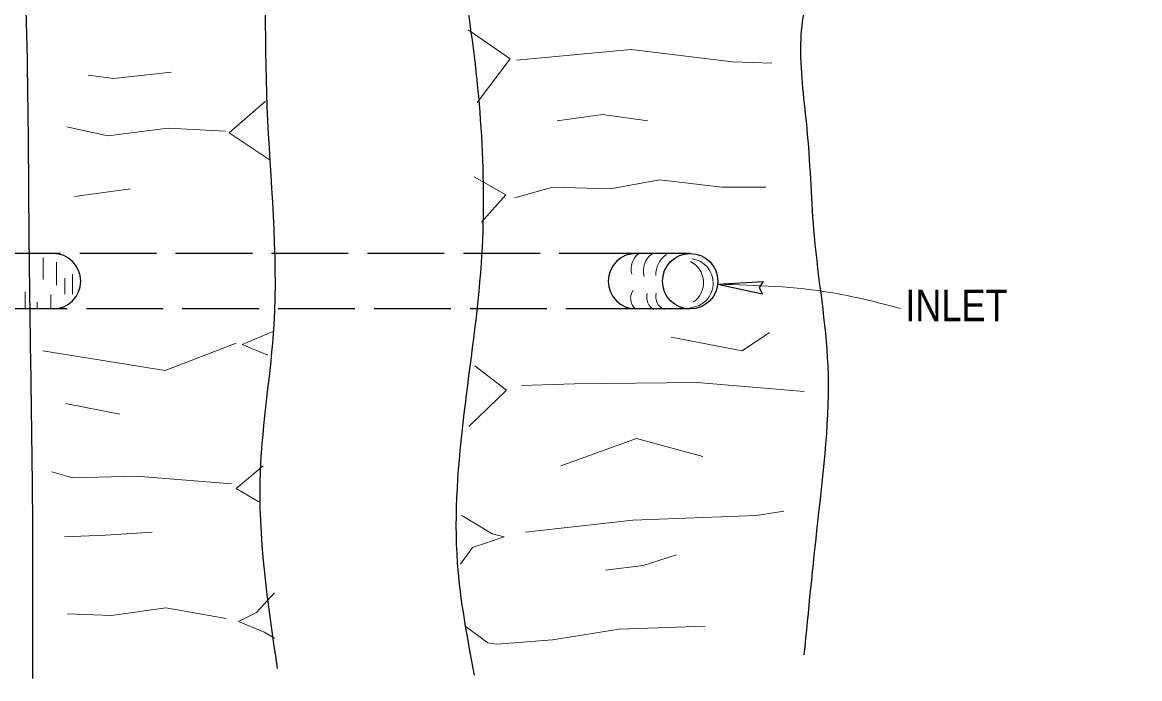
# Model space of a CAD drawing. Extents: x -120 to 879, y -38 to 233.
# Drawn here: x 716.22 to 758.16, y 113.71 to 138.33 of the extents above; entities that cross this region are included whole.
import ezdxf
from ezdxf.enums import TextEntityAlignment as Align

# ---------------------------------------------------------------- set-up
doc = ezdxf.new("R2010")
doc.units = 0
doc.header["$LTSCALE"] = 0.48
doc.linetypes.add('LONG_DASHED', pattern=[7.5, 6, -1.5])
doc.layers.add('1', color=7, linetype='Continuous', lineweight=13)

msp = doc.modelspace()

# ---------------------------------------------------------------- linework, layer by layer
at = {"layer": '1'}
for p, q in [((720.2735, 132.0847), (718.1752, 131.8009)), ((717.0066, 129.5034), (717.0066, 128.6883)), ((717.4995, 129.3318), (717.4995, 128.4739)), ((718.0997, 128.8814), (718.0997, 128.1308)), ((717.821, 128.7312), (717.821, 128.1308)), ((716.3207, 127.5945), (716.3207, 128.2165)), ((717.2852, 127.5731), (717.2852, 128.1093)), ((716.7708, 127.616), (716.7708, 127.8304)), ((719.8765, 123.6286), (717.8349, 124.0258))]:
    msp.add_line(p, q, dxfattribs=at)
at = {"layer": '1', "lineweight": 25}
for p, q in [((717.3692, 129.659), (711.6652, 129.659)), ((741.2863, 129.659), (739.2537, 129.659)), ((742.3155, 128.5038), (744.0312, 128.6104)), ((742.3155, 128.5038), (743.9964, 128.1437)), ((717.3753, 127.5788), (711.6652, 127.5788)), ((741.2863, 127.5788), (739.2537, 127.5788))]:
    msp.add_line(p, q, dxfattribs=at)
at = {"layer": '1', "linetype": 'LONG_DASHED', "lineweight": 25}
for p, q in [((739.2537, 129.659), (717.3923, 129.659)), ((739.5032, 127.5788), (717.3753, 127.5788))]:
    msp.add_line(p, q, dxfattribs=at)
at = {"layer": '1'}
for points in [[(733.2886, 135.3196), (734.5362, 136.9653), (732.9483, 138.0437)], [(734.7631, 136.9086), (739.0732, 137.3059), (742.8727, 136.8518), (744.3473, 136.7951)], [(721.8047, 136.4546), (719.6497, 136.2276), (718.6856, 136.3411)], [(725.3491, 135.3763), (723.988, 134.1845), (725.5192, 133.163)], [(736.2943, 134.6385), (737.9957, 134.8655), (739.697, 134.6385)], [(723.8462, 134.2413), (721.6912, 134.3547), (719.4228, 134.071), (717.8916, 134.4115)], [(733.4588, 130.8362), (734.3662, 131.8577), (733.1752, 132.5387)], [(734.7064, 131.7442), (736.1242, 132.1414), (738.2792, 132.0847), (740.1507, 132.4252), (742.4758, 132.1414), (744.1204, 132.1414)], [(725.661, 126.7499), (724.4701, 126.2392), (725.4342, 125.8419)], [(740.576, 126.5229), (743.2414, 126.0122), (744.2622, 126.6932)], [(724.2432, 126.2959), (721.5778, 125.2743), (716.9842, 126.0122)], [(733.2036, 125.4447), (734.3945, 124.5366), (732.9767, 123.1745)], [(734.9616, 124.7068), (736.9465, 124.7636), (741.5401, 124.8203), (745.5666, 124.4798)], [(736.4361, 121.699), (739.2717, 122.7205), (741.7669, 122.0395)], [(725.2641, 121.699), (724.2432, 120.8477), (725.0939, 120.3369)], [(724.0731, 121.0179), (720.5003, 121.3017), (718.1185, 121.245), (717.3245, 121.472)], [(735.1034, 119.2018), (739.1299, 119.6558), (743.7802, 119.8262), (744.801, 119.9964)], [(732.7216, 119.8262), (733.8557, 119.1451), (734.3094, 119.0316), (733.1185, 118.6343), (732.6648, 118.0101)], [(717.8066, 119.0316), (719.3378, 119.0883), (721.0958, 119.2018)], [(738.1091, 117.7831), (739.5268, 117.9533), (740.7745, 118.3506)], [(725.6894, 116.9317), (725.0088, 116.194), (724.3283, 115.8535), (725.2924, 115.4562), (725.6894, 115.2292)], [(723.8747, 115.967), (721.6062, 116.3642), (719.5646, 116.0805), (717.92, 116.1372)], [(732.835, 115.6833), (733.6857, 115.0589), (734.0259, 115.0022), (736.1242, 115.1724), (738.6195, 115.5697), (741.852, 115.6833)]]:
    msp.add_lwpolyline(points, dxfattribs=at)
at = {"layer": '1', "lineweight": 25}
msp.add_lwpolyline([(744.0312, 128.6104), (743.8822, 128.3845), (743.9964, 128.1437)], dxfattribs=at)
msp.add_circle((741.2864, 128.6189), 1.0401, dxfattribs=at)
for centre, start, end in [((717.3692, 128.6189), 270.33731, 89.9988), ((739.2538, 128.6189), 90.0012, 269.66269)]:
    msp.add_arc(centre, 1.0401, start, end, dxfattribs=at)
at = {"layer": '1'}
for centre, radius, start, end in [((739.8145, 129.0655), 0.7439, 126.59789, 193.9816), ((740.3202, 129.012), 0.7884, 126.21938, 195.75883), ((740.8865, 128.8792), 0.8872, 123.5397, 183.36398), ((741.2337, 128.544), 0.9207, 273.50023, 82.83747), ((740.8954, 128.5616), 0.8925, 304.98166, 62.71134), ((739.5821, 127.974), 0.5312, 144.20059, 227.6867), ((740.1902, 128.0062), 0.5323, 164.00744, 238.60854), ((740.5151, 128.0325), 0.5176, 164.87497, 248.2179)]:
    msp.add_arc(centre, radius, start, end, dxfattribs=at)
at = {"layer": '1', "lineweight": 25}
for points in [[(785.7367, 151.495), (779.4864, 152.8992), (771.4503, 156.3457), (761.1182, 160.9411), (751.8065, 165.6642), (741.7296, 168.2172), (733.9486, 168.3448), (725.0196, 166.813), (721.448, 164.3877), (717.2387, 159.537), (715.7079, 153.4098), (716.0906, 144.3467), (716.4733, 129.5393), (716.6008, 119.455), (716.6008, 113.7107)], [(781.0171, 151.495), (774.7668, 153.1545), (763.5417, 156.2181), (755.3782, 158.1328), (745.9389, 160.8134), (738.0304, 161.3241), (731.3974, 158.7711), (727.0605, 153.2821), (725.0196, 148.6867), (725.1472, 143.4531), (725.4022, 135.1558), (725.6574, 126.9863), (725.1472, 121.4973), (725.7849, 114.0937)], [(818.7439, 133.4455), (818.7739, 136.56), (819.029, 145.4955), (817.7534, 148.942), (815.3298, 151.2397), (811.3756, 153.2821), (806.5284, 153.5374), (796.1963, 152.2609), (785.6091, 151.495), (774.0014, 151.7503), (751.679, 153.4098), (742.1123, 153.7927), (737.6477, 153.1545), (734.2037, 150.7292), (732.4179, 146.6443), (732.9281, 138.8577), (733.4383, 129.284), (732.5454, 118.0508), (733.1832, 113.8384)], [(806.2469, 133.1002), (806.0182, 138.8577), (806.0182, 139.8789), (805.2528, 141.0277), (801.8088, 141.666), (787.9052, 141.4107), (774.3841, 141.2831), (768.5165, 141.2831), (760.0978, 140.9001), (751.4238, 140.7724), (747.2145, 141.0277), (745.9389, 139.7512), (745.4287, 137.1983), (745.6838, 134.1347), (745.9389, 130.3052), (746.4492, 125.4545), (746.0665, 119.5826), (745.5562, 114.6042)]]:
    msp.add_spline(points, degree=3, dxfattribs=at)
at = {"layer": '1'}
msp.add_spline([(749.1853, 127.5957), (746.6365, 128.1822), (742.3152, 128.5047)], degree=3, dxfattribs=at)

# ---------------------------------------------------------------- texts
at = {"layer": '1', "width": 0.85}
msp.add_text('INLET', height=1.191, dxfattribs=at).set_placement((751.2811, 127.1142), align=Align.CENTER)

doc.saveas('drawing.dxf')
